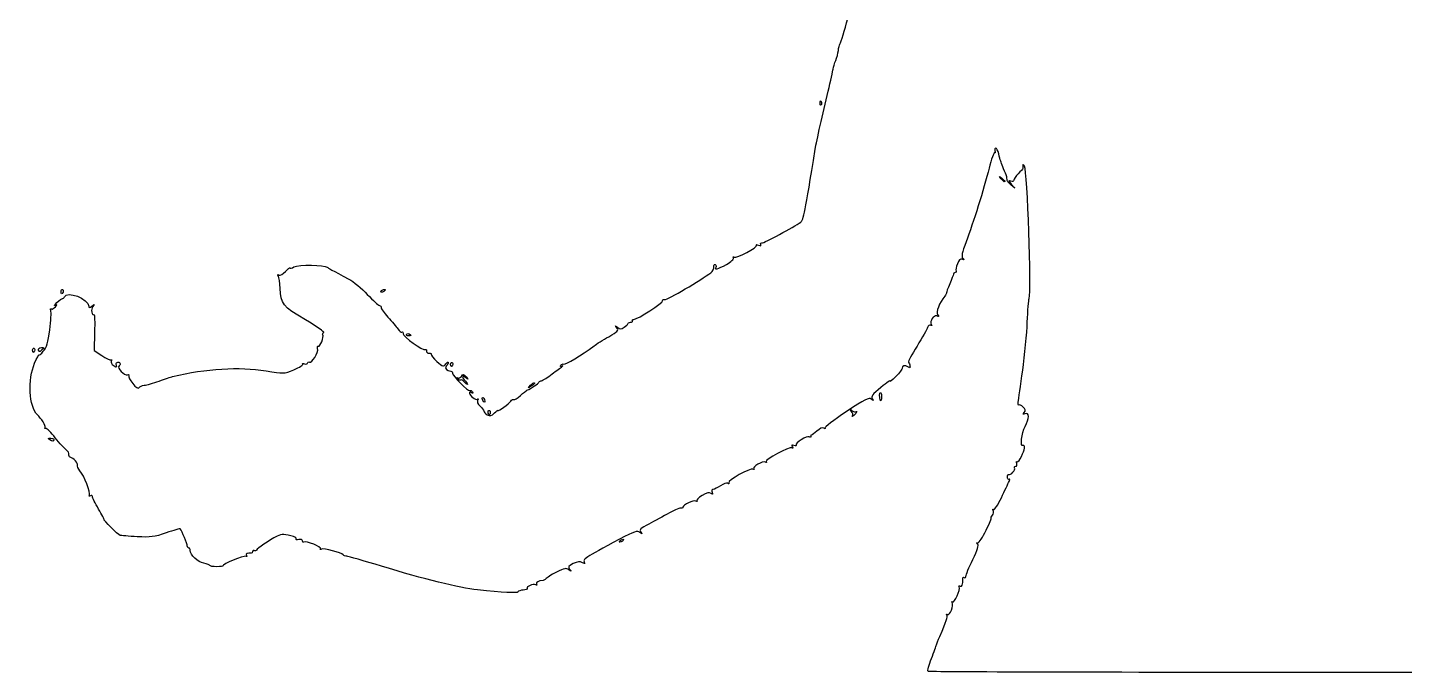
# Model space of a CAD drawing. Header units: millimetres. Extents: x -100 to 30, y 2 to 98.
# Drawn here: x -77.7 to -34.17, y 29.5 to 49.9 of the extents above; entities that cross this region are included whole.
import ezdxf

# ---------------------------------------------------------------- set-up
doc = ezdxf.new("R2010")
doc.units = ezdxf.units.MM
doc.layers.add('Layer_1', color=7, linetype='CONTINUOUS')

msp = doc.modelspace()

# ---------------------------------------------------------------- linework, layer by layer
at = {"layer": 'Layer_1', "color": 7}
for points in [[(-52.644, 47.522), (-52.644, 47.522)], [(-46.921, 45.114), (-46.921, 45.114)], [(-46.601, 44.948), (-46.492, 44.819), (-46.619, 44.926)], [(-76.637, 41.556), (-76.637, 41.556)], [(-66.535, 41.552), (-66.535, 41.552)], [(-75.577, 40.263), (-75.594, 39.681), (-75.352, 39.525)], [(-65.714, 40.191), (-65.714, 40.191)], [(-77.536, 39.7), (-77.536, 39.7)], [(-77.345, 39.689), (-77.345, 39.689)], [(-64.324, 39.25), (-64.324, 39.25)], [(-63.892, 38.69), (-63.892, 38.69)], [(-61.8, 38.583), (-61.8, 38.583)], [(-63.305, 38.104), (-63.305, 38.104)], [(-50.741, 38.114), (-50.741, 38.114)], [(-63.131, 37.703), (-63.131, 37.703)], [(-51.618, 37.631), (-51.618, 37.631)], [(-76.992, 36.862), (-76.992, 36.862)], [(-58.96, 33.666), (-58.96, 33.666)], [(-49.233, 29.531), (-49.233, 29.531)]]:
    msp.add_lwpolyline(points, dxfattribs=at)
for points in [[(-52.018, 49.376), (-51.932, 49.516), (-51.579, 50.872), (-51.614, 50.928)], [(-52.067, 49.172), (-52.058, 49.254), (-52.036, 49.346), (-52.018, 49.376)], [(-52.23, 48.586), (-52.221, 48.648), (-52.185, 48.771), (-52.149, 48.86)], [(-52.149, 48.86), (-52.113, 48.949), (-52.077, 49.089), (-52.067, 49.172)], [(-52.39, 47.883), (-52.311, 48.208), (-52.239, 48.524), (-52.23, 48.586)], [(-52.796, 46.056), (-52.757, 46.295), (-52.558, 47.19), (-52.39, 47.883)], [(-52.614, 47.449), (-52.633, 47.43), (-52.646, 47.463), (-52.644, 47.522)], [(-52.644, 47.522), (-52.641, 47.588), (-52.628, 47.601), (-52.61, 47.556)], [(-52.61, 47.556), (-52.594, 47.516), (-52.596, 47.467), (-52.614, 47.449)], [(-53.257, 43.744), (-53.167, 43.81), (-53.124, 44.026), (-52.796, 46.056)], [(-47.127, 45.936), (-47.151, 45.951), (-47.23, 45.731), (-47.302, 45.447)], [(-47.096, 46.084), (-47.126, 46.084), (-47.136, 46.045), (-47.117, 45.997)], [(-47.117, 45.997), (-47.099, 45.949), (-47.103, 45.922), (-47.127, 45.936)], [(-46.997, 45.901), (-47.021, 46.002), (-47.065, 46.084), (-47.096, 46.084)], [(-46.943, 45.69), (-46.949, 45.706), (-46.974, 45.801), (-46.997, 45.901)], [(-47.302, 45.447), (-47.47, 44.79), (-47.806, 43.714), (-48.027, 43.125)], [(-46.89, 45.55), (-46.913, 45.612), (-46.937, 45.675), (-46.943, 45.69)], [(-46.787, 45.297), (-46.821, 45.374), (-46.867, 45.488), (-46.89, 45.55)], [(-46.736, 45.095), (-46.73, 45.129), (-46.753, 45.22), (-46.787, 45.297)], [(-46.381, 45.273), (-46.458, 45.196), (-46.52, 45.104), (-46.52, 45.069)], [(-46.24, 45.439), (-46.241, 45.424), (-46.304, 45.349), (-46.381, 45.273)], [(-46.238, 45.536), (-46.239, 45.497), (-46.24, 45.453), (-46.24, 45.439)], [(-46.182, 45.514), (-46.214, 45.569), (-46.236, 45.578), (-46.238, 45.536)], [(-46.036, 41.331), (-45.959, 41.531), (-46.093, 45.362), (-46.182, 45.514)], [(-46.921, 45.114), (-46.991, 45.203), (-46.989, 45.205), (-46.9, 45.135)], [(-46.823, 45.016), (-46.834, 45.016), (-46.878, 45.06), (-46.921, 45.114)], [(-46.9, 45.135), (-46.806, 45.062), (-46.776, 45.016), (-46.823, 45.016)], [(-46.619, 44.926), (-46.689, 44.986), (-46.741, 45.061), (-46.736, 45.095)], [(-46.616, 45.04), (-46.697, 45.071), (-46.695, 45.058), (-46.601, 44.948)], [(-46.52, 45.069), (-46.52, 45.031), (-46.56, 45.019), (-46.616, 45.04)], [(-54.489, 43.084), (-54.423, 43.076), (-53.459, 43.592), (-53.257, 43.744)], [(-54.522, 43.032), (-54.542, 43.065), (-54.528, 43.088), (-54.489, 43.084)], [(-48.027, 43.125), (-48.159, 42.775), (-48.183, 42.653), (-48.133, 42.602)], [(-55.384, 42.612), (-55.405, 42.646), (-55.394, 42.655), (-55.359, 42.634)], [(-55.359, 42.634), (-55.284, 42.587), (-54.6, 42.957), (-54.657, 43.013)], [(-54.657, 43.013), (-54.679, 43.036), (-54.65, 43.036), (-54.591, 43.013)], [(-54.591, 43.013), (-54.523, 42.987), (-54.498, 42.994), (-54.522, 43.032)], [(-69.544, 42.182), (-69.466, 42.265), (-69.403, 42.316), (-69.403, 42.295)], [(-69.403, 42.295), (-69.403, 42.274), (-69.346, 42.288), (-69.276, 42.325)], [(-69.276, 42.325), (-69.129, 42.404), (-68.303, 42.398), (-68.222, 42.317)], [(-68.222, 42.317), (-68.195, 42.29), (-68.078, 42.226), (-67.538, 41.942)], [(-56.101, 42.143), (-56.036, 42.193), (-55.99, 42.279), (-55.998, 42.332)], [(-55.998, 42.332), (-56.006, 42.386), (-55.989, 42.416), (-55.96, 42.398)], [(-55.94, 42.313), (-55.996, 42.222), (-55.876, 42.256), (-55.607, 42.406)], [(-55.96, 42.398), (-55.931, 42.38), (-55.922, 42.342), (-55.94, 42.313)], [(-55.607, 42.406), (-55.459, 42.489), (-55.363, 42.578), (-55.384, 42.612)], [(-48.305, 42.422), (-48.342, 42.324), (-48.359, 42.223), (-48.342, 42.196)], [(-48.152, 42.568), (-48.211, 42.59), (-48.258, 42.546), (-48.305, 42.422)], [(-48.133, 42.602), (-48.082, 42.551), (-48.086, 42.543), (-48.152, 42.568)], [(-69.768, 42.036), (-69.798, 42.085), (-69.792, 42.096), (-69.749, 42.07)], [(-69.712, 41.648), (-69.718, 41.821), (-69.744, 41.996), (-69.768, 42.036)], [(-69.749, 42.07), (-69.713, 42.047), (-69.623, 42.096), (-69.544, 42.182)], [(-67.538, 41.942), (-67.394, 41.867), (-67.132, 41.648), (-66.955, 41.456)], [(-57.555, 41.292), (-57.466, 41.285), (-56.396, 41.912), (-56.101, 42.143)], [(-48.546, 41.791), (-48.61, 41.649), (-48.654, 41.523), (-48.645, 41.511)], [(-48.432, 42.099), (-48.432, 42.072), (-48.483, 41.934), (-48.546, 41.791)], [(-48.372, 42.148), (-48.405, 42.148), (-48.432, 42.126), (-48.432, 42.099)], [(-48.342, 42.196), (-48.326, 42.17), (-48.34, 42.148), (-48.372, 42.148)], [(-76.637, 41.556), (-76.637, 41.601), (-76.615, 41.624), (-76.589, 41.608)], [(-76.573, 41.526), (-76.619, 41.453), (-76.637, 41.461), (-76.637, 41.556)], [(-76.591, 41.323), (-76.571, 41.314), (-76.541, 41.341), (-76.525, 41.384)], [(-76.589, 41.608), (-76.563, 41.592), (-76.556, 41.555), (-76.573, 41.526)], [(-76.525, 41.384), (-76.449, 41.582), (-75.768, 41.318), (-75.759, 41.087)], [(-68.914, 40.653), (-69.63, 41.08), (-69.695, 41.16), (-69.712, 41.648)], [(-66.955, 41.456), (-66.778, 41.265), (-66.605, 41.107), (-66.57, 41.106)], [(-66.535, 41.552), (-66.535, 41.564), (-66.496, 41.589), (-66.448, 41.608)], [(-66.395, 41.586), (-66.428, 41.532), (-66.535, 41.507), (-66.535, 41.552)], [(-66.448, 41.608), (-66.398, 41.627), (-66.375, 41.617), (-66.395, 41.586)], [(-48.704, 41.401), (-48.879, 41.189), (-48.993, 40.894), (-48.929, 40.816)], [(-48.645, 41.511), (-48.636, 41.5), (-48.662, 41.45), (-48.704, 41.401)], [(-76.994, 40.338), (-76.957, 40.625), (-76.941, 40.898), (-76.959, 40.945)], [(-76.959, 40.945), (-76.977, 40.992), (-76.969, 41.016), (-76.942, 40.999)], [(-76.942, 40.999), (-76.915, 40.983), (-76.859, 41.012), (-76.816, 41.064)], [(-76.824, 41.11), (-76.871, 41.084), (-76.845, 41.125), (-76.768, 41.202)], [(-76.816, 41.064), (-76.751, 41.145), (-76.752, 41.151), (-76.824, 41.11)], [(-76.768, 41.202), (-76.691, 41.278), (-76.611, 41.333), (-76.591, 41.323)], [(-75.759, 41.087), (-75.756, 41.022), (-75.741, 41.022), (-75.658, 41.087)], [(-75.63, 41.073), (-75.699, 40.985), (-75.67, 40.776), (-75.595, 40.822)], [(-75.658, 41.087), (-75.57, 41.156), (-75.567, 41.154), (-75.63, 41.073)], [(-66.57, 41.106), (-66.536, 41.104), (-66.512, 41.077), (-66.519, 41.044)], [(-66.519, 41.044), (-66.525, 41.012), (-66.427, 40.874), (-66.302, 40.737)], [(-58.53, 40.668), (-58.416, 40.668), (-57.593, 41.198), (-57.626, 41.251)], [(-57.626, 41.251), (-57.642, 41.277), (-57.61, 41.295), (-57.555, 41.292)], [(-46.094, 40.584), (-46.081, 40.946), (-46.054, 41.282), (-46.036, 41.331)], [(-75.595, 40.822), (-75.575, 40.835), (-75.567, 40.583), (-75.577, 40.263)], [(-68.33, 40.248), (-68.295, 40.259), (-68.558, 40.442), (-68.914, 40.653)], [(-66.302, 40.737), (-66.177, 40.601), (-66.037, 40.433), (-65.99, 40.364)], [(-59.07, 40.397), (-59.134, 40.479), (-59.131, 40.481), (-59.048, 40.416)], [(-58.837, 40.416), (-58.773, 40.456), (-58.721, 40.508), (-58.721, 40.531)], [(-58.721, 40.531), (-58.721, 40.555), (-58.681, 40.574), (-58.633, 40.574)], [(-58.633, 40.574), (-58.585, 40.574), (-58.558, 40.595), (-58.574, 40.621)], [(-58.574, 40.621), (-58.59, 40.647), (-58.57, 40.668), (-58.53, 40.668)], [(-49.15, 40.482), (-49.183, 40.503), (-49.226, 40.471), (-49.245, 40.411)], [(-48.954, 40.774), (-49.055, 40.813), (-49.19, 40.608), (-49.129, 40.508)], [(-49.129, 40.508), (-49.105, 40.471), (-49.114, 40.46), (-49.15, 40.482)], [(-48.929, 40.816), (-48.88, 40.757), (-48.885, 40.748), (-48.954, 40.774)], [(-46.241, 39.056), (-46.174, 39.535), (-46.108, 40.223), (-46.094, 40.584)], [(-77.196, 39.657), (-77.092, 39.78), (-77.047, 39.934), (-76.994, 40.338)], [(-68.503, 39.815), (-68.45, 39.782), (-68.323, 40.116), (-68.364, 40.182)], [(-68.364, 40.182), (-68.379, 40.207), (-68.364, 40.237), (-68.33, 40.248)], [(-65.99, 40.364), (-65.943, 40.295), (-65.885, 40.25), (-65.861, 40.265)], [(-65.861, 40.265), (-65.837, 40.28), (-65.821, 40.257), (-65.825, 40.214)], [(-65.825, 40.214), (-65.834, 40.124), (-65.19, 39.665), (-65.118, 39.71)], [(-65.661, 40.143), (-65.706, 40.143), (-65.73, 40.165), (-65.714, 40.191)], [(-65.714, 40.191), (-65.698, 40.217), (-65.661, 40.224), (-65.632, 40.206)], [(-65.632, 40.206), (-65.558, 40.161), (-65.567, 40.143), (-65.661, 40.143)], [(-59.789, 39.831), (-59.712, 39.888), (-59.502, 40.019), (-59.323, 40.12)], [(-59.323, 40.12), (-59.037, 40.282), (-59.006, 40.315), (-59.07, 40.397)], [(-59.048, 40.416), (-58.971, 40.356), (-58.933, 40.356), (-58.837, 40.416)], [(-49.245, 40.411), (-49.264, 40.352), (-49.415, 40.088), (-49.581, 39.824)], [(-77.536, 39.7), (-77.536, 39.745), (-77.515, 39.769), (-77.488, 39.753)], [(-77.473, 39.671), (-77.518, 39.597), (-77.536, 39.605), (-77.536, 39.7)], [(-77.488, 39.753), (-77.462, 39.736), (-77.455, 39.7), (-77.473, 39.671)], [(-77.345, 39.689), (-77.363, 39.736), (-77.329, 39.767), (-77.254, 39.773)], [(-77.281, 39.657), (-77.3, 39.633), (-77.329, 39.647), (-77.345, 39.689)], [(-77.332, 39.544), (-77.331, 39.518), (-77.27, 39.569), (-77.196, 39.657)], [(-77.19, 39.742), (-77.221, 39.72), (-77.262, 39.682), (-77.281, 39.657)], [(-77.254, 39.773), (-77.188, 39.778), (-77.16, 39.764), (-77.19, 39.742)], [(-68.785, 39.31), (-68.71, 39.263), (-68.495, 39.623), (-68.525, 39.745)], [(-68.525, 39.745), (-68.538, 39.799), (-68.528, 39.831), (-68.503, 39.815)], [(-65.118, 39.71), (-65.092, 39.726), (-65.078, 39.706), (-65.086, 39.665)], [(-65.086, 39.665), (-65.095, 39.624), (-65.058, 39.594), (-65.004, 39.598)], [(-60.742, 39.251), (-60.697, 39.224), (-60.188, 39.533), (-59.789, 39.831)], [(-49.581, 39.824), (-49.746, 39.56), (-49.867, 39.329), (-49.849, 39.311)], [(-77.384, 37.651), (-77.649, 37.899), (-77.695, 38.771), (-77.471, 39.281)], [(-77.471, 39.281), (-77.396, 39.451), (-77.334, 39.569), (-77.332, 39.544)], [(-75.352, 39.525), (-75.219, 39.439), (-75.084, 39.377), (-75.053, 39.386)], [(-75.039, 39.361), (-75.062, 39.338), (-75.052, 39.286), (-75.018, 39.244)], [(-75.053, 39.386), (-75.022, 39.395), (-75.016, 39.384), (-75.039, 39.361)], [(-75.018, 39.244), (-74.947, 39.159), (-74.832, 39.14), (-74.882, 39.221)], [(-74.882, 39.221), (-74.9, 39.25), (-74.89, 39.288), (-74.861, 39.306)], [(-74.803, 39.195), (-74.888, 39.142), (-74.632, 38.875), (-74.533, 38.913)], [(-74.861, 39.306), (-74.832, 39.324), (-74.793, 39.315), (-74.775, 39.286)], [(-74.775, 39.286), (-74.757, 39.257), (-74.77, 39.216), (-74.803, 39.195)], [(-73.113, 38.859), (-72.04, 39.116), (-71.012, 39.177), (-70.156, 39.035)], [(-69.277, 39.075), (-69.099, 39.148), (-68.973, 39.228), (-68.996, 39.253)], [(-68.996, 39.253), (-69.019, 39.278), (-68.993, 39.283), (-68.939, 39.264)], [(-68.939, 39.264), (-68.885, 39.244), (-68.841, 39.254), (-68.841, 39.286)], [(-68.841, 39.286), (-68.841, 39.318), (-68.816, 39.329), (-68.785, 39.31)], [(-65.004, 39.598), (-64.95, 39.602), (-64.919, 39.586), (-64.934, 39.562)], [(-64.934, 39.562), (-64.949, 39.537), (-64.868, 39.436), (-64.755, 39.336)], [(-64.755, 39.336), (-64.56, 39.165), (-64.544, 39.161), (-64.474, 39.257)], [(-64.46, 39.186), (-64.523, 39.124), (-64.437, 39.031), (-64.315, 39.029)], [(-64.474, 39.257), (-64.433, 39.313), (-64.399, 39.334), (-64.399, 39.303)], [(-64.399, 39.303), (-64.399, 39.272), (-64.427, 39.22), (-64.46, 39.186)], [(-64.324, 39.25), (-64.324, 39.296), (-64.302, 39.319), (-64.276, 39.303)], [(-64.261, 39.221), (-64.306, 39.147), (-64.324, 39.156), (-64.324, 39.25)], [(-64.276, 39.303), (-64.25, 39.287), (-64.243, 39.25), (-64.261, 39.221)], [(-60.795, 39.19), (-60.847, 39.165), (-60.861, 39.174), (-60.834, 39.217)], [(-60.834, 39.217), (-60.811, 39.253), (-60.77, 39.269), (-60.742, 39.251)], [(-60.821, 39.157), (-60.764, 39.197), (-60.752, 39.212), (-60.795, 39.19)], [(-49.868, 39.17), (-49.944, 39.233), (-50.079, 39.198), (-50.048, 39.123)], [(-49.803, 39.192), (-49.793, 39.125), (-49.807, 39.12), (-49.868, 39.17)], [(-49.849, 39.311), (-49.83, 39.293), (-49.81, 39.239), (-49.803, 39.192)], [(-74.533, 38.913), (-74.491, 38.929), (-74.472, 38.918), (-74.491, 38.888)], [(-74.491, 38.888), (-74.51, 38.857), (-74.455, 38.745), (-74.369, 38.638)], [(-73.535, 38.717), (-73.35, 38.784), (-73.16, 38.848), (-73.113, 38.859)], [(-70.156, 39.035), (-69.6, 38.943), (-69.599, 38.943), (-69.277, 39.075)], [(-64.315, 39.029), (-64.284, 39.028), (-64.258, 38.999), (-64.258, 38.963)], [(-64.258, 38.963), (-64.258, 38.877), (-63.769, 38.382), (-63.717, 38.414)], [(-64.095, 38.788), (-64.117, 38.827), (-64.115, 38.841), (-64.09, 38.818)], [(-64.008, 38.745), (-64.033, 38.73), (-64.072, 38.749), (-64.095, 38.788)], [(-64.09, 38.818), (-64.065, 38.795), (-64.015, 38.817), (-63.98, 38.865)], [(-63.892, 38.69), (-63.931, 38.736), (-63.983, 38.761), (-64.008, 38.745)], [(-63.98, 38.865), (-63.922, 38.945), (-63.907, 38.943), (-63.834, 38.85)], [(-63.851, 38.824), (-63.975, 38.922), (-63.979, 38.845), (-63.856, 38.709)], [(-63.834, 38.85), (-63.759, 38.756), (-63.76, 38.753), (-63.851, 38.824)], [(-61.472, 38.719), (-61.439, 38.719), (-61.303, 38.801), (-61.169, 38.902)], [(-61.169, 38.902), (-61.035, 39.002), (-60.878, 39.117), (-60.821, 39.157)], [(-50.43, 38.714), (-50.403, 38.758), (-50.534, 38.669), (-50.72, 38.517)], [(-50.255, 38.859), (-50.378, 38.736), (-50.456, 38.67), (-50.43, 38.714)], [(-50.048, 39.123), (-50.04, 39.102), (-50.133, 38.983), (-50.255, 38.859)], [(-46.381, 38.053), (-46.372, 38.126), (-46.309, 38.577), (-46.241, 39.056)], [(-74.369, 38.638), (-74.27, 38.514), (-74.199, 38.466), (-74.174, 38.506)], [(-74.174, 38.506), (-74.153, 38.541), (-74.076, 38.575), (-74.004, 38.583)], [(-74.004, 38.583), (-73.932, 38.59), (-73.721, 38.651), (-73.535, 38.717)], [(-63.793, 38.606), (-63.809, 38.606), (-63.854, 38.644), (-63.892, 38.69)], [(-63.856, 38.709), (-63.805, 38.653), (-63.776, 38.606), (-63.793, 38.606)], [(-63.659, 38.348), (-63.763, 38.412), (-63.734, 38.296), (-63.621, 38.193)], [(-63.717, 38.414), (-63.694, 38.428), (-63.658, 38.41), (-63.635, 38.374)], [(-63.635, 38.374), (-63.61, 38.333), (-63.619, 38.323), (-63.659, 38.348)], [(-62.116, 38.258), (-62.024, 38.341), (-61.932, 38.417), (-61.91, 38.426)], [(-61.91, 38.426), (-61.771, 38.483), (-61.532, 38.642), (-61.532, 38.677)], [(-61.773, 38.556), (-61.891, 38.485), (-61.893, 38.486), (-61.8, 38.583)], [(-61.8, 38.583), (-61.747, 38.638), (-61.691, 38.672), (-61.676, 38.657)], [(-61.676, 38.657), (-61.661, 38.642), (-61.705, 38.597), (-61.773, 38.556)], [(-61.532, 38.677), (-61.532, 38.7), (-61.505, 38.719), (-61.472, 38.719)], [(-50.72, 38.517), (-50.994, 38.293), (-51.046, 38.225), (-50.996, 38.157)], [(-50.741, 38.114), (-50.774, 38.222), (-50.775, 38.33), (-50.743, 38.35)], [(-50.743, 38.35), (-50.721, 38.363), (-50.703, 38.313), (-50.703, 38.237)], [(-63.621, 38.193), (-63.565, 38.142), (-63.497, 38.119), (-63.472, 38.142)], [(-63.468, 38.11), (-63.495, 38.064), (-63.466, 37.993), (-63.393, 37.925)], [(-63.472, 38.142), (-63.446, 38.166), (-63.445, 38.151), (-63.468, 38.11)], [(-63.393, 37.925), (-63.328, 37.865), (-63.275, 37.792), (-63.275, 37.763)], [(-63.305, 38.104), (-63.325, 38.137), (-63.33, 38.176), (-63.315, 38.191)], [(-63.315, 38.191), (-63.3, 38.206), (-63.273, 38.179), (-63.255, 38.131)], [(-63.255, 38.131), (-63.217, 38.032), (-63.249, 38.014), (-63.305, 38.104)], [(-62.825, 37.787), (-62.825, 37.74), (-62.467, 37.999), (-62.414, 38.085)], [(-62.414, 38.085), (-62.389, 38.126), (-62.349, 38.147), (-62.325, 38.132)], [(-62.325, 38.132), (-62.301, 38.118), (-62.207, 38.174), (-62.116, 38.258)], [(-51.025, 38.143), (-51.102, 38.203), (-51.222, 38.143), (-51.823, 37.743)], [(-50.996, 38.157), (-50.943, 38.085), (-50.948, 38.083), (-51.025, 38.143)], [(-50.703, 38.237), (-50.703, 38.124), (-50.724, 38.057), (-50.741, 38.114)], [(-46.366, 37.955), (-46.384, 37.937), (-46.391, 37.981), (-46.381, 38.053)], [(-46.23, 37.895), (-46.286, 37.946), (-46.348, 37.973), (-46.366, 37.955)], [(-46.191, 37.725), (-46.142, 37.784), (-46.151, 37.824), (-46.23, 37.895)], [(-77.138, 37.249), (-77.112, 37.291), (-77.263, 37.537), (-77.384, 37.651)], [(-63.275, 37.763), (-63.275, 37.734), (-63.225, 37.684), (-63.163, 37.651)], [(-63.163, 37.651), (-63.075, 37.604), (-63.029, 37.615), (-62.939, 37.706)], [(-63.131, 37.703), (-63.149, 37.732), (-63.142, 37.769), (-63.116, 37.785)], [(-63.068, 37.732), (-63.068, 37.638), (-63.086, 37.629), (-63.131, 37.703)], [(-63.116, 37.785), (-63.09, 37.801), (-63.068, 37.777), (-63.068, 37.732)], [(-62.939, 37.706), (-62.876, 37.768), (-62.825, 37.805), (-62.825, 37.787)], [(-51.823, 37.743), (-52.213, 37.483), (-52.514, 37.251), (-52.492, 37.227)], [(-51.651, 37.758), (-51.711, 37.835), (-51.708, 37.838), (-51.631, 37.778)], [(-51.618, 37.631), (-51.598, 37.652), (-51.613, 37.709), (-51.651, 37.758)], [(-51.625, 37.594), (-51.641, 37.594), (-51.639, 37.611), (-51.618, 37.631)], [(-51.631, 37.778), (-51.582, 37.739), (-51.52, 37.727), (-51.493, 37.749)], [(-51.519, 37.693), (-51.56, 37.639), (-51.608, 37.594), (-51.625, 37.594)], [(-51.493, 37.749), (-51.465, 37.772), (-51.477, 37.747), (-51.519, 37.693)], [(-46.168, 37.682), (-46.236, 37.655), (-46.241, 37.664), (-46.191, 37.725)], [(-46.163, 37.28), (-46.024, 37.534), (-46.026, 37.736), (-46.168, 37.682)], [(-77.116, 37.214), (-77.146, 37.205), (-77.156, 37.221), (-77.138, 37.249)], [(-76.818, 36.92), (-76.952, 37.09), (-77.086, 37.222), (-77.116, 37.214)], [(-52.985, 36.948), (-53.061, 36.994), (-53.447, 36.758), (-53.405, 36.691)], [(-52.92, 37.004), (-52.941, 37.004), (-52.951, 36.983), (-52.942, 36.958)], [(-52.742, 37.136), (-52.819, 37.064), (-52.899, 37.004), (-52.92, 37.004)], [(-52.526, 37.226), (-52.572, 37.252), (-52.655, 37.218), (-52.742, 37.136)], [(-52.492, 37.227), (-52.47, 37.203), (-52.485, 37.202), (-52.526, 37.226)], [(-46.225, 36.676), (-46.327, 36.614), (-46.28, 37.067), (-46.163, 37.28)], [(-76.992, 36.862), (-77.058, 36.904), (-77.05, 36.913), (-76.954, 36.906)], [(-76.859, 36.852), (-76.893, 36.797), (-76.89, 36.797), (-76.992, 36.862)], [(-76.954, 36.906), (-76.887, 36.9), (-76.844, 36.876), (-76.859, 36.852)], [(-76.472, 36.536), (-76.528, 36.577), (-76.683, 36.75), (-76.818, 36.92)], [(-53.535, 36.602), (-53.613, 36.651), (-54.405, 36.222), (-54.349, 36.161)], [(-53.47, 36.677), (-53.541, 36.704), (-53.554, 36.694), (-53.521, 36.639)], [(-53.521, 36.639), (-53.491, 36.592), (-53.496, 36.579), (-53.535, 36.602)], [(-53.405, 36.691), (-53.388, 36.663), (-53.417, 36.657), (-53.47, 36.677)], [(-52.942, 36.958), (-52.934, 36.932), (-52.953, 36.928), (-52.985, 36.948)], [(-46.277, 36.334), (-46.179, 36.538), (-46.152, 36.72), (-46.225, 36.676)], [(-76.387, 36.395), (-76.378, 36.432), (-76.417, 36.495), (-76.472, 36.536)], [(-76.346, 36.311), (-76.377, 36.321), (-76.395, 36.359), (-76.387, 36.395)], [(-76.113, 36.052), (-76.091, 36.112), (-76.239, 36.277), (-76.346, 36.311)], [(-54.374, 36.153), (-54.458, 36.201), (-54.8, 35.999), (-54.743, 35.936)], [(-54.349, 36.161), (-54.326, 36.136), (-54.337, 36.132), (-54.374, 36.153)], [(-46.429, 36.107), (-46.448, 36.155), (-46.442, 36.182), (-46.416, 36.166)], [(-46.416, 36.166), (-46.391, 36.15), (-46.328, 36.226), (-46.277, 36.334)], [(-76.039, 35.88), (-76.092, 35.941), (-76.125, 36.019), (-76.113, 36.052)], [(-75.737, 35.106), (-75.693, 35.177), (-75.906, 35.724), (-76.039, 35.88)], [(-54.765, 35.926), (-54.85, 35.975), (-55.577, 35.568), (-55.533, 35.496)], [(-54.743, 35.936), (-54.72, 35.911), (-54.729, 35.906), (-54.765, 35.926)], [(-46.721, 35.683), (-46.721, 35.74), (-46.703, 35.776), (-46.681, 35.763)], [(-46.681, 35.763), (-46.623, 35.726), (-46.458, 35.908), (-46.495, 35.968)], [(-46.495, 35.968), (-46.513, 35.997), (-46.497, 36.02), (-46.461, 36.02)], [(-46.461, 36.02), (-46.425, 36.02), (-46.411, 36.059), (-46.429, 36.107)], [(-56.022, 35.289), (-56.062, 35.289), (-56.075, 35.251), (-56.055, 35.197)], [(-55.792, 35.405), (-55.882, 35.341), (-55.985, 35.289), (-56.022, 35.289)], [(-55.564, 35.481), (-55.6, 35.503), (-55.702, 35.469), (-55.792, 35.405)], [(-55.533, 35.496), (-55.514, 35.465), (-55.527, 35.458), (-55.564, 35.481)], [(-46.914, 35.025), (-46.81, 35.248), (-46.702, 35.477), (-46.673, 35.535)], [(-46.671, 35.609), (-46.699, 35.592), (-46.721, 35.626), (-46.721, 35.683)], [(-46.673, 35.535), (-46.645, 35.593), (-46.644, 35.626), (-46.671, 35.609)], [(-75.708, 35.087), (-75.746, 35.064), (-75.758, 35.072), (-75.737, 35.106)], [(-75.643, 35.063), (-75.643, 35.098), (-75.673, 35.109), (-75.708, 35.087)], [(-75.448, 34.666), (-75.556, 34.849), (-75.643, 35.028), (-75.643, 35.063)], [(-56.568, 34.917), (-56.649, 34.963), (-56.978, 34.807), (-56.978, 34.722)], [(-56.542, 34.924), (-56.519, 34.899), (-56.531, 34.895), (-56.568, 34.917)], [(-56.374, 35.097), (-56.489, 35.028), (-56.565, 34.95), (-56.542, 34.924)], [(-56.091, 35.164), (-56.144, 35.208), (-56.22, 35.19), (-56.374, 35.097)], [(-56.055, 35.197), (-56.028, 35.127), (-56.036, 35.119), (-56.091, 35.164)], [(-47.158, 34.654), (-47.127, 34.636), (-47.018, 34.803), (-46.914, 35.025)], [(-75.276, 34.334), (-75.264, 34.334), (-75.341, 34.483), (-75.448, 34.666)], [(-57.408, 34.543), (-57.589, 34.442), (-57.881, 34.284), (-58.056, 34.193)], [(-57.028, 34.696), (-57.056, 34.713), (-57.227, 34.644), (-57.408, 34.543)], [(-56.978, 34.722), (-56.978, 34.69), (-57.001, 34.678), (-57.028, 34.696)], [(-47.396, 33.996), (-47.29, 34.213), (-47.218, 34.39), (-47.234, 34.39)], [(-47.234, 34.39), (-47.251, 34.39), (-47.234, 34.427), (-47.197, 34.472)], [(-47.197, 34.472), (-47.16, 34.517), (-47.148, 34.584), (-47.171, 34.621)], [(-47.171, 34.621), (-47.194, 34.659), (-47.189, 34.674), (-47.158, 34.654)], [(-74.772, 33.834), (-74.83, 33.85), (-75.318, 34.334), (-75.276, 34.334)], [(-72.866, 34.043), (-72.874, 34.054), (-73.074, 33.995), (-73.313, 33.913)], [(-72.645, 33.504), (-72.645, 33.561), (-72.812, 33.97), (-72.866, 34.043)], [(-58.338, 33.93), (-58.419, 33.994), (-58.509, 33.964), (-58.984, 33.711)], [(-58.056, 34.193), (-58.326, 34.053), (-58.366, 34.014), (-58.309, 33.941)], [(-47.658, 33.602), (-47.619, 33.602), (-47.501, 33.78), (-47.396, 33.996)], [(-74.231, 33.791), (-74.497, 33.806), (-74.741, 33.826), (-74.772, 33.834)], [(-73.313, 33.913), (-73.69, 33.783), (-73.808, 33.767), (-74.231, 33.791)], [(-69.804, 33.812), (-70.064, 33.672), (-70.443, 33.416), (-70.462, 33.369)], [(-69.289, 33.799), (-69.535, 33.877), (-69.677, 33.881), (-69.804, 33.812)], [(-69.205, 33.716), (-69.189, 33.742), (-69.227, 33.779), (-69.289, 33.799)], [(-69.122, 33.699), (-69.184, 33.683), (-69.221, 33.69), (-69.205, 33.716)], [(-69.009, 33.662), (-69.009, 33.701), (-69.056, 33.716), (-69.122, 33.699)], [(-68.962, 33.625), (-68.988, 33.609), (-69.009, 33.626), (-69.009, 33.662)], [(-68.432, 33.407), (-68.382, 33.462), (-68.889, 33.67), (-68.962, 33.625)], [(-58.984, 33.711), (-60.113, 33.112), (-60.158, 33.081), (-60.087, 32.966)], [(-58.929, 33.634), (-59.009, 33.604), (-59.015, 33.61), (-58.96, 33.666)], [(-58.96, 33.666), (-58.922, 33.704), (-58.877, 33.722), (-58.86, 33.704)], [(-58.86, 33.704), (-58.842, 33.687), (-58.873, 33.655), (-58.929, 33.634)], [(-58.309, 33.941), (-58.252, 33.867), (-58.255, 33.866), (-58.338, 33.93)], [(-47.818, 33.068), (-47.669, 33.379), (-47.621, 33.531), (-47.665, 33.56)], [(-47.665, 33.56), (-47.711, 33.589), (-47.709, 33.601), (-47.658, 33.602)], [(-72.598, 33.434), (-72.624, 33.434), (-72.645, 33.466), (-72.645, 33.504)], [(-72.551, 33.357), (-72.551, 33.399), (-72.572, 33.434), (-72.598, 33.434)], [(-72.127, 32.952), (-72.321, 32.988), (-72.551, 33.208), (-72.551, 33.357)], [(-70.793, 33.172), (-70.854, 33.209), (-71.562, 32.913), (-71.518, 32.869)], [(-70.626, 33.272), (-70.743, 33.291), (-70.811, 33.258), (-70.775, 33.2)], [(-70.775, 33.2), (-70.752, 33.163), (-70.759, 33.151), (-70.793, 33.172)], [(-70.583, 33.325), (-70.583, 33.292), (-70.602, 33.268), (-70.626, 33.272)], [(-70.532, 33.353), (-70.56, 33.37), (-70.583, 33.358), (-70.583, 33.325)], [(-70.462, 33.369), (-70.472, 33.343), (-70.504, 33.335), (-70.532, 33.353)], [(-68.404, 33.401), (-68.443, 33.378), (-68.456, 33.381), (-68.432, 33.407)], [(-67.716, 33.215), (-67.777, 33.288), (-68.336, 33.44), (-68.404, 33.401)], [(-67.604, 33.175), (-67.65, 33.178), (-67.701, 33.196), (-67.716, 33.215)], [(-66.507, 32.859), (-67.064, 33.029), (-67.557, 33.171), (-67.604, 33.175)], [(-71.933, 32.88), (-71.933, 32.899), (-72.02, 32.932), (-72.127, 32.952)], [(-71.713, 32.844), (-71.834, 32.844), (-71.933, 32.86), (-71.933, 32.88)], [(-71.518, 32.869), (-71.504, 32.855), (-71.591, 32.844), (-71.713, 32.844)], [(-63.471, 32.11), (-64.047, 32.173), (-65.168, 32.449), (-66.507, 32.859)], [(-60.979, 32.667), (-61.144, 32.582), (-61.294, 32.49), (-61.313, 32.462)], [(-60.585, 32.748), (-60.664, 32.81), (-60.725, 32.798), (-60.979, 32.667)], [(-60.445, 32.94), (-60.601, 32.866), (-60.619, 32.838), (-60.561, 32.764)], [(-60.561, 32.764), (-60.5, 32.686), (-60.504, 32.684), (-60.585, 32.748)], [(-60.157, 32.971), (-60.232, 33.013), (-60.31, 33.004), (-60.445, 32.94)], [(-60.087, 32.966), (-60.069, 32.937), (-60.101, 32.94), (-60.157, 32.971)], [(-48.037, 32.545), (-48.036, 32.586), (-47.938, 32.821), (-47.818, 33.068)], [(-61.634, 32.275), (-61.706, 32.32), (-61.941, 32.213), (-61.904, 32.152)], [(-61.397, 32.408), (-61.547, 32.396), (-61.639, 32.346), (-61.607, 32.294)], [(-61.607, 32.294), (-61.586, 32.261), (-61.598, 32.253), (-61.634, 32.275)], [(-61.313, 32.462), (-61.332, 32.435), (-61.37, 32.411), (-61.397, 32.408)], [(-48.46, 31.733), (-48.4, 31.679), (-48.195, 32.133), (-48.244, 32.211)], [(-48.244, 32.211), (-48.265, 32.246), (-48.254, 32.254), (-48.216, 32.231)], [(-48.216, 32.231), (-48.155, 32.193), (-48.129, 32.271), (-48.135, 32.463)], [(-48.135, 32.463), (-48.137, 32.502), (-48.116, 32.519), (-48.088, 32.502)], [(-48.088, 32.502), (-48.061, 32.485), (-48.038, 32.505), (-48.037, 32.545)], [(-62.191, 32.046), (-62.206, 32.002), (-62.691, 32.026), (-63.471, 32.11)], [(-62.027, 32.104), (-62.108, 32.099), (-62.182, 32.073), (-62.191, 32.046)], [(-61.904, 32.152), (-61.891, 32.13), (-61.946, 32.109), (-62.027, 32.104)], [(-48.638, 31.312), (-48.658, 31.345), (-48.647, 31.355), (-48.615, 31.334)], [(-48.615, 31.334), (-48.543, 31.29), (-48.417, 31.619), (-48.47, 31.712)], [(-48.47, 31.712), (-48.49, 31.747), (-48.485, 31.757), (-48.46, 31.733)], [(-48.862, 30.637), (-48.645, 31.13), (-48.603, 31.256), (-48.638, 31.312)], [(-48.968, 30.37), (-48.961, 30.401), (-48.913, 30.521), (-48.862, 30.637)], [(-49.124, 29.939), (-49.046, 30.145), (-48.976, 30.339), (-48.968, 30.37)], [(-49.233, 29.531), (-49.251, 29.55), (-49.202, 29.733), (-49.124, 29.939)], [(-36.553, 29.498), (-43.508, 29.498), (-49.215, 29.513), (-49.233, 29.531)], [(-23.969, 29.575), (-23.916, 29.511), (-25.953, 29.499), (-36.553, 29.498)]]:
    msp.add_open_spline(points, degree=3, dxfattribs=at)

doc.saveas('drawing.dxf')
